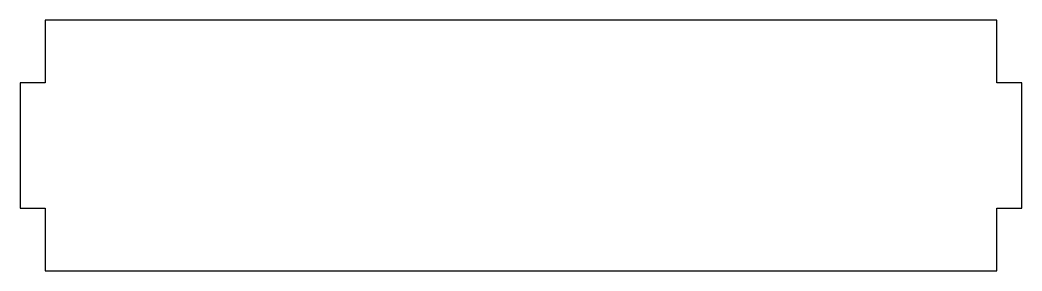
# Model space of a CAD drawing. Header units: millimetres. Extents: x -113 to 87, y -11 to 39.
import ezdxf

# ---------------------------------------------------------------- set-up
doc = ezdxf.new("R2010")
doc.units = ezdxf.units.MM

msp = doc.modelspace()

# ---------------------------------------------------------------- linework, layer by layer
msp.add_lwpolyline([(-112.68, 1.35), (-107.68, 1.35), (-107.68, -11.15), (82.32, -11.15), (82.32, 1.35), (87.32, 1.35), (87.32, 26.35), (82.32, 26.35), (82.32, 38.85), (-107.68, 38.85), (-107.68, 26.35), (-112.68, 26.35)], close=True)

doc.saveas('drawing.dxf')
